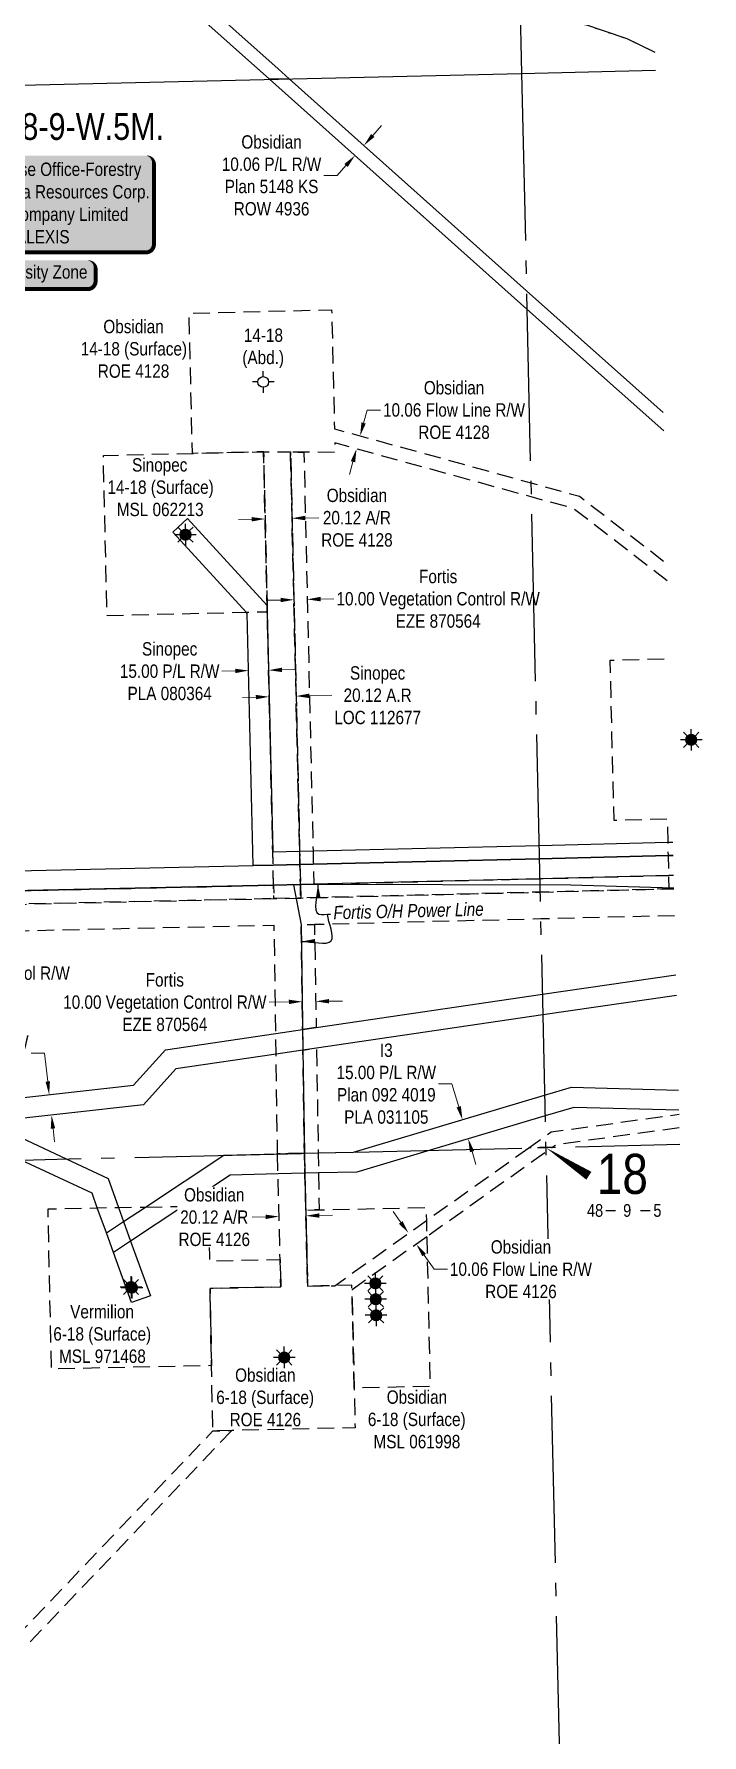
# Model space of a CAD drawing. Extents: x 610781 to 613451, y 5887607 to 5892660.
# Drawn here: x 612931 to 613431, y 5888916 to 5890190 of the extents above; entities that cross this region are included whole.
import ezdxf
from ezdxf.enums import TextEntityAlignment as Align

# ---------------------------------------------------------------- set-up
doc = ezdxf.new("R2010")
doc.units = 0
doc.header["$LTSCALE"] = 5
doc.header["$PDSIZE"] = -1.5
for name, pattern in [('foc-ACCESSROAD', [3.75, 2.5, -1.25]), ('foc-FLOWLINE', [3.75, 2.5, -1.25]), ('foc-QUARTERLINE', [33, 25, -3, 2, -3]), ('foc-WHEELTRACKS', [2, 0.4, -1.6])]:
    doc.linetypes.add(name, pattern=pattern)
doc.layers.get('Defpoints').update_dxf_attribs({"color": 9})
for name, color, linetype in [('10', 1, 'Continuous'), ('9', 3, 'Continuous'), ('AS-POWER', 104, 'foc-POWER'), ('AS-WILDLIFE-BLOCK', 131, 'Continuous'), ('C-AR', 13, 'foc-ACCESSROAD'), ('C-RW', 13, 'Continuous'), ('C-SYMBOL', 7, 'Continuous'), ('C-WS', 13, 'foc-ACCESSROAD'), ('C-WS-S', 13, 'Continuous'), ('F-AR', 190, 'foc-ACCESSROAD'), ('F-EZE', 190, 'foc-FLOWLINE'), ('F-RW', 190, 'Continuous'), ('F-WS', 190, 'foc-ACCESSROAD'), ('F-WS-S', 190, 'Continuous'), ('L-SEC', 7, 'Continuous'), ('L-SECLBL', 7, 'Continuous'), ('L-SECQ', 8, 'foc-QUARTERLINE'), ('T-WATER-P3', 160, 'foc-WHEELTRACKS')]:
    doc.layers.add(name, color=color, linetype=linetype)
for name, color, linetype, lineweight in [('C-AR-T', 13, 'Continuous', 9), ('C-FLOWLINE-T', 13, 'Continuous', 9), ('C-RW-T', 13, 'Continuous', 9), ('C-WS-T', 13, 'Continuous', 9), ('F-EZE-T', 190, 'Continuous', 9), ('F-RW-T', 190, 'Continuous', 9), ('F-WS-T', 190, 'Continuous', 9)]:
    doc.layers.add(name, color=color, linetype=linetype, lineweight=lineweight)
doc.styles.add('175L', font='ARIALN.TTF', dxfattribs={"height": 20})
doc.styles.add('80', font='ARIALN.TTF', dxfattribs={"height": 10})
doc.styles.add('80CG', font='ARIALN.TTF', dxfattribs={"height": 10})
doc.styles.add('80L', font='ARIALN.TTF', dxfattribs={"height": 10})
doc.styles.add('foc-LtypeFont', font='ARIALN.TTF', dxfattribs={"height": 7.35})
doc.styles.add('SIMPLEX', font='ARIALN.TTF')
doc.linetypes.add('foc-POWER', pattern='A,6,-1,["P",foc-LtypeFont,S=0.2,R=0,X=-0.625,Y=-0.75],-1.24,4', length=12.24)
doc.linetypes.add('foc-POWER-NOLINE', pattern='A,0,-4,["P",foc-LtypeFont,S=0.2,R=0,X=-0.625,Y=-0.75],-8.24', length=12.24)
doc.linetypes.add('foc-TOPO-flowdirection-NOLINE', pattern='A,0,[">",foc-LtypeFont,S=0.3,R=0,X=0,Y=-0.945],-20,[">",foc-LtypeFont,S=0.3,R=0,X=0,Y=-0.945],0', length=20)
doc.dimstyles.new('Compass 5 000', dxfattribs={"dimscale": 5, "dimtxt": 9, "dimasz": 2, "dimexe": 0.2, "dimexo": 0.0625, "dimgap": 0.5, "dimtad": 0, "dimtih": 1, "dimtoh": 1, "dimzin": 0, "dimdsep": 46, "dimtxsty": '80CG', "dimcen": 0.1, "dimse1": 1, "dimse2": 1, "dimclrd": 256, "dimclrt": 256, "dimaunit": 1, "dimadec": 4, "dimazin": 0, "dimtfac": 0.06, "dimtofl": 0, "dimtmove": 0, "dimatfit": 1, "dimfxl": 0.2, "dimtolj": 1, "dimtzin": 0, "dimlwd": -1, "dimarcsym": 0})

# ---------------------------------------------------------------- blocks, each defined once
blk = doc.blocks.new('L-SECLBL')
at = {"layer": '9', "color": 7}
for p, q in [((-5.1, -27.8), (-12.3, -27.8)), ((20.7, -27.8), (13.5, -27.8))]:
    blk.add_line(p, q, dxfattribs=at)
at = {"layer": '10', "color": 2, "style": 'SIMPLEX'}
blk.add_attdef('SEC', text='', height=30, dxfattribs=at).set_placement((0, 0), align=Align.MIDDLE)
at = {"layer": '10', "color": 5, "style": '80L'}
blk.add_attdef('TWP', text='', height=9.5, dxfattribs=at).set_placement((-14.4, -27.4), align=Align.MIDDLE_RIGHT)
blk.add_attdef('RGE', text='', height=9.5, dxfattribs=at).set_placement((3.6, -27.4), align=Align.MIDDLE_CENTER)
blk.add_attdef('MER', text='', height=9.5, dxfattribs=at).set_placement((23.2, -27.4), align=Align.MIDDLE_LEFT)
blk = doc.blocks.new('*D385')
at = {"layer": 'Defpoints', "color": 0, "transparency": 16777216}
for p in [(613091.3, 5889715), (613091.4, 5889713.1), (613106.3, 5889715.3)]:
    blk.add_point(p, dxfattribs=at)
at = {"layer": 'F-RW-T', "transparency": 16777216}
for p, q in [((613081.4, 5889712.8), (613071.4, 5889712.6)), ((613116.4, 5889713.6), (613126.4, 5889713.9))]:
    blk.add_line(p, q, dxfattribs=at)
for points in [[(613081.4, 5889714.5), (613081.4, 5889711.2), (613091.4, 5889713.1)], [(613116.4, 5889715.3), (613116.4, 5889712), (613106.4, 5889713.4)]]:
    blk.add_solid(points, dxfattribs=at)
at = {"layer": 'F-RW-T', "transparency": 16777216, "insert": (613032.3, 5889712.6), "char_height": 10, "attachment_point": 5, "style": '80CG'}
blk.add_mtext('\\A1;Sinopec\\P15.00 P/L R/W\\PPLA 080364', dxfattribs=at)
blk = doc.blocks.new('*D416')
at = {"layer": 'Defpoints', "color": 0, "transparency": 16777216}
for p in [(613254.5, 5889377.9), (613251.5, 5889377), (613258.8, 5889363.5)]:
    blk.add_point(p, dxfattribs=at)
at = {"layer": 'F-RW-T', "transparency": 16777216}
for p, q in [((613243.6, 5889403.9), (613233.6, 5889403.9)), ((613248.7, 5889386.6), (613243.6, 5889403.9)), ((613258.7, 5889353.1), (613261.5, 5889343.5))]:
    blk.add_line(p, q, dxfattribs=at)
for points in [[(613250.3, 5889387.1), (613247.1, 5889386.1), (613251.5, 5889377)], [(613260.3, 5889353.5), (613257.1, 5889352.6), (613255.8, 5889362.7)]]:
    blk.add_solid(points, dxfattribs=at)
at = {"layer": 'F-RW-T', "transparency": 16777216, "insert": (613194.5, 5889403.9), "char_height": 10, "attachment_point": 5, "style": '80CG'}
blk.add_mtext('\\A1;I3\\P15.00 P/L R/W\\PPlan 092 4019\\PPLA 031105', dxfattribs=at)
blk = doc.blocks.new('GAS')
h = blk.add_hatch(color=255)
h.dxf.hatch_style = 1
edge = h.paths.add_edge_path()
edge.add_arc((0, 0), 0.9, 0, 360)
for p, q in [((-0.81, 0), (-1.62, 0)), ((-0.57, 0.57), (-1.14, 1.14)), ((0, 0.81), (0, 1.62)), ((0.57, 0.57), (1.14, 1.14)), ((1.62, 0), (0.81, 0)), ((-0.57, -0.57), (-1.14, -1.14)), ((0, -0.81), (0, -1.62)), ((1.14, -1.14), (0.57, -0.57))]:
    blk.add_line(p, q)
blk.add_circle((0, 0), 0.8)
blk = doc.blocks.new('GABD')
for p, q in [((-0.81, 0), (-1.62, 0)), ((0, 0.81), (0, 1.62)), ((1.62, 0), (0.81, 0)), ((0, -0.81), (0, -1.62))]:
    blk.add_line(p, q)
blk.add_circle((0, 0), 0.8)
blk = doc.blocks.new('*D485')
at = {"layer": 'C-RW-T', "transparency": 16777216}
for p, q in [((613184.3, 5890113.6), (613191, 5890121)), ((613164.3, 5890091.2), (613157.7, 5890083.7)), ((613157.7, 5890083.7), (613147.7, 5890083.7))]:
    blk.add_line(p, q, dxfattribs=at)
for points in [[(613183.1, 5890114.7), (613185.6, 5890112.5), (613177.7, 5890106.1)], [(613163.1, 5890092.3), (613165.6, 5890090), (613171, 5890098.6)]]:
    blk.add_solid(points, dxfattribs=at)
at = {"layer": 'Defpoints', "color": 0, "transparency": 16777216}
for p in [(613177.8, 5890106), (613171, 5890098.6), (613171.1, 5890098.5)]:
    blk.add_point(p, dxfattribs=at)
at = {"layer": 'C-RW-T', "transparency": 16777216, "insert": (613108.6, 5890083.7), "char_height": 10, "attachment_point": 5, "style": '80CG'}
blk.add_mtext('\\A1;Obsidian\\P10.06 P/L R/W\\PPlan 5148 KS\\PROW 4936', dxfattribs=at)
blk = doc.blocks.new('*D486')
at = {"layer": 'C-FLOWLINE-T', "transparency": 16777216}
for p, q in [((613177.5, 5889898.4), (613180.2, 5889908.1)), ((613180.2, 5889908.1), (613190.2, 5889908.1)), ((613169.5, 5889869.4), (613166.9, 5889859.8))]:
    blk.add_line(p, q, dxfattribs=at)
for points in [[(613175.9, 5889898.9), (613179.1, 5889898), (613174.9, 5889888.8)], [(613167.9, 5889869.9), (613171.2, 5889869), (613172.2, 5889879.1)]]:
    blk.add_solid(points, dxfattribs=at)
at = {"layer": 'Defpoints', "color": 0, "transparency": 16777216}
for p in [(613172.2, 5889879.1), (613207.6, 5889879.8), (613205, 5889870.1)]:
    blk.add_point(p, dxfattribs=at)
at = {"layer": 'C-FLOWLINE-T', "transparency": 16777216, "insert": (613245.2, 5889908.1), "char_height": 10, "attachment_point": 5, "style": '80CG'}
blk.add_mtext('\\A1;Obsidian\\P10.06 Flow Line R/W\\PROE 4128', dxfattribs=at)
blk = doc.blocks.new('*D487')
at = {"layer": 'C-AR-T', "transparency": 16777216}
for p, q in [((613093.8, 5889826.4), (613083.8, 5889826.1)), ((613133.9, 5889827.3), (613143.9, 5889827.5))]:
    blk.add_line(p, q, dxfattribs=at)
for points in [[(613093.8, 5889828), (613093.8, 5889824.7), (613103.8, 5889826.6)], [(613133.9, 5889829), (613134, 5889825.6), (613123.9, 5889827.1)]]:
    blk.add_solid(points, dxfattribs=at)
at = {"layer": 'Defpoints', "color": 0, "transparency": 16777216}
for p in [(613103.5, 5889842.2), (613123.6, 5889842.7), (613123.9, 5889827.1)]:
    blk.add_point(p, dxfattribs=at)
at = {"layer": 'C-AR-T', "transparency": 16777216, "insert": (613172.5, 5889827.5), "char_height": 10, "attachment_point": 5, "style": '80CG'}
blk.add_mtext('\\A1;Obsidian\\P20.12 A/R\\PROE 4128', dxfattribs=at)
blk = doc.blocks.new('*D488')
at = {"layer": 'Defpoints', "color": 0, "transparency": 16777216}
for p in [(613125.4, 5889764.2), (613135.3, 5889766.4), (613135.4, 5889764.4)]:
    blk.add_point(p, dxfattribs=at)
at = {"layer": 'F-EZE-T', "transparency": 16777216}
for p, q in [((613115.3, 5889765.9), (613105.3, 5889765.7)), ((613145.3, 5889766.6), (613155.3, 5889766.8))]:
    blk.add_line(p, q, dxfattribs=at)
for points in [[(613115.3, 5889767.6), (613115.4, 5889764.3), (613125.3, 5889766.1)], [(613145.3, 5889768.3), (613145.4, 5889764.9), (613135.3, 5889766.4)]]:
    blk.add_solid(points, dxfattribs=at)
at = {"layer": 'F-EZE-T', "transparency": 16777216, "insert": (613233.3, 5889766.8), "char_height": 10, "attachment_point": 5, "style": '80CG'}
blk.add_mtext('\\A1;Fortis\\P10.00 Vegetation Control R/W\\PEZE 870564', dxfattribs=at)
blk = doc.blocks.new('*D489')
at = {"layer": 'Defpoints', "color": 0, "transparency": 16777216}
for p in [(613106.9, 5889693.1), (613127, 5889694), (613127, 5889693.6)]:
    blk.add_point(p, dxfattribs=at)
at = {"layer": 'F-EZE-T', "transparency": 16777216}
for p, q in [((613096.8, 5889693.3), (613086.9, 5889693)), ((613137, 5889694.2), (613153.7, 5889694.6))]:
    blk.add_line(p, q, dxfattribs=at)
for points in [[(613136.9, 5889695.9), (613137, 5889692.5), (613127, 5889694)], [(613096.8, 5889694.9), (613096.9, 5889691.6), (613106.8, 5889693.5)]]:
    blk.add_solid(points, dxfattribs=at)
at = {"layer": 'F-EZE-T', "transparency": 16777216, "insert": (613188, 5889694.6), "char_height": 10, "attachment_point": 5, "style": '80CG'}
blk.add_mtext('\\A1;Sinopec\\P20.12 A.R\\PLOC 112677', dxfattribs=at)
blk = doc.blocks.new('*D491')
at = {"layer": 'Defpoints', "color": 0, "transparency": 16777216}
for p in [(612792.9, 5889545.5), (612792.5, 5889535.5), (612793.2, 5889535.5)]:
    blk.add_point(p, dxfattribs=at)
at = {"layer": 'F-EZE-T', "transparency": 16777216}
for p, q in [((612792.1, 5889555.5), (612791.9, 5889565.5)), ((612792.7, 5889525.5), (612793.6, 5889486.6)), ((612793.6, 5889486.6), (612803.6, 5889486.6))]:
    blk.add_line(p, q, dxfattribs=at)
for points in [[(612793.7, 5889555.5), (612790.4, 5889555.5), (612792.3, 5889545.5)], [(612794.4, 5889525.5), (612791.1, 5889525.5), (612792.5, 5889535.5)]]:
    blk.add_solid(points, dxfattribs=at)
at = {"layer": 'F-EZE-T', "transparency": 16777216, "insert": (612881.5, 5889486.6), "char_height": 10, "attachment_point": 5, "style": '80CG'}
blk.add_mtext('\\A1;Fortis\\P10.00 Vegetation Control R/W\\PEZE 870564', dxfattribs=at)
blk = doc.blocks.new('*D492')
at = {"layer": 'C-RW-T', "transparency": 16777216}
for p, q in [((612938.6, 5889426.8), (612928.6, 5889426.8)), ((612941, 5889405.6), (612938.6, 5889426.8)), ((612945, 5889370.4), (612946.1, 5889360.5))]:
    blk.add_line(p, q, dxfattribs=at)
for points in [[(612942.7, 5889405.8), (612939.4, 5889405.4), (612942.1, 5889395.7)], [(612946.6, 5889370.6), (612943.3, 5889370.2), (612943.9, 5889380.3)]]:
    blk.add_solid(points, dxfattribs=at)
at = {"layer": 'Defpoints', "color": 0, "transparency": 16777216}
for p in [(612936.6, 5889395), (612942.1, 5889395.7), (612938.3, 5889379.7)]:
    blk.add_point(p, dxfattribs=at)
at = {"layer": 'C-RW-T', "transparency": 16777216, "insert": (612889.5, 5889426.8), "char_height": 10, "attachment_point": 5, "style": '80CG'}
blk.add_mtext('\\A1;Obsidian\\P15.24 P/L R/W\\PPlan 3485 KS\\PROE 4248', dxfattribs=at)
blk = doc.blocks.new('*D495')
at = {"layer": 'Defpoints', "color": 0, "transparency": 16777216}
for p in [(613131.4, 5889473.1), (613141.5, 5889473.2), (613141.7, 5889465.5)]:
    blk.add_point(p, dxfattribs=at)
at = {"layer": 'F-EZE-T', "transparency": 16777216}
for p, q in [((613121.6, 5889465.2), (613106.7, 5889464.9)), ((613151.7, 5889465.7), (613161.7, 5889465.8))]:
    blk.add_line(p, q, dxfattribs=at)
for points in [[(613121.5, 5889466.8), (613121.6, 5889463.5), (613131.6, 5889465.3)], [(613151.6, 5889467.3), (613151.7, 5889464), (613141.7, 5889465.5)]]:
    blk.add_solid(points, dxfattribs=at)
at = {"layer": 'F-EZE-T', "transparency": 16777216, "insert": (613028.7, 5889464.9), "char_height": 10, "attachment_point": 5, "style": '80CG'}
blk.add_mtext('\\A1;Fortis\\P10.00 Vegetation Control R/W\\PEZE 870564', dxfattribs=at)
blk = doc.blocks.new('*D496')
at = {"layer": 'Defpoints', "color": 0, "transparency": 16777216}
for p in [(613215.8, 5889295.2), (613217, 5889283.8), (613221.6, 5889287.1)]:
    blk.add_point(p, dxfattribs=at)
at = {"layer": 'F-EZE-T', "transparency": 16777216}
for p, q in [((613205.4, 5889300.1), (613199.6, 5889308.3)), ((613222.8, 5889275.6), (613230.3, 5889265)), ((613230.3, 5889265), (613240.3, 5889265))]:
    blk.add_line(p, q, dxfattribs=at)
for points in [[(613206.7, 5889301.1), (613204, 5889299.1), (613211.2, 5889292)], [(613224.1, 5889276.6), (613221.4, 5889274.7), (613217, 5889283.8)]]:
    blk.add_solid(points, dxfattribs=at)
at = {"layer": 'F-EZE-T', "transparency": 16777216, "insert": (613295.3, 5889265), "char_height": 10, "attachment_point": 5, "style": '80CG', "bg_fill": 3, "box_fill_scale": 1.1, "bg_fill_color": 256, "bg_fill_true_color": 13158600, "bg_fill_transparency": 0}
blk.add_mtext('\\A1;Obsidian\\P10.06 Flow Line R/W\\PROE 4126', dxfattribs=at)
blk = doc.blocks.new('*D497')
at = {"layer": 'Defpoints', "color": 0, "transparency": 16777216}
for p in [(613134.3, 5889305), (613114.5, 5889292.5), (613134.6, 5889293)]:
    blk.add_point(p, dxfattribs=at)
at = {"layer": 'F-EZE-T', "transparency": 16777216}
for p, q in [((613104.2, 5889304.3), (613094.2, 5889304)), ((613144.3, 5889305.2), (613154.3, 5889305.5))]:
    blk.add_line(p, q, dxfattribs=at)
for points in [[(613104.2, 5889305.9), (613104.3, 5889302.6), (613114.2, 5889304.5)], [(613144.3, 5889306.9), (613144.4, 5889303.6), (613134.3, 5889305)]]:
    blk.add_solid(points, dxfattribs=at)
at = {"layer": 'F-EZE-T', "transparency": 16777216, "insert": (613065.7, 5889304), "char_height": 10, "attachment_point": 5, "style": '80CG', "bg_fill": 3, "box_fill_scale": 1.1, "bg_fill_color": 256, "bg_fill_true_color": 13158600, "bg_fill_transparency": 0}
blk.add_mtext('\\A1;Obsidian\\P20.12 A/R\\PROE 4126', dxfattribs=at)
blk = doc.blocks.new('*U612')
h = blk.add_hatch(color=255)
edge = h.paths.add_edge_path()
edge.add_line((-134, -37), (134, -37))
edge.add_arc((134, -31), 6, 270, 360)
edge.add_line((140, -31), (140, 29.5))
edge.add_arc((134, 29.5), 6, 0, 90)
edge.add_line((134, 35.5), (-134, 35.5))
edge.add_arc((-134, 29.5), 6, 90, 180)
edge.add_line((-140, 29.5), (-140, -31))
edge.add_arc((-134, -31), 6, 180, 270)
at = {"color": 44, "flags": 128}
blk.add_lwpolyline([(-134, -37, 3, 3, 0), (134, -37, 3, 3, 0.414214), (140, -31, 3, 3, 0), (140, 29.5, 3, 0, 0.414214), (134, 35.5, 0, 0, 0), (-134, 35.5, 0, 0, 0.414214), (-140, 29.5, 0, 0, 0), (-140, -31, 0, 3, 0.414214)], format="xyseb", close=True, dxfattribs=at)
at = {"color": 44, "style": '80'}
blk.add_attdef('ENTER_TEXT_001', (-36, -5), '', height=10, dxfattribs=at)
blk = doc.blocks.new('*U525')
h = blk.add_hatch(color=255)
edge = h.paths.add_edge_path()
edge.add_line((-86.5, -11.5), (86.5, -11.5))
edge.add_arc((86.5, -5.5), 6, 270, 360)
edge.add_line((92.5, -5.5), (92.5, 4))
edge.add_arc((86.5, 4), 6, 0, 90)
edge.add_line((86.5, 10), (-86.5, 10))
edge.add_arc((-86.5, 4), 6, 90, 180)
edge.add_line((-92.5, 4), (-92.5, -5.5))
edge.add_arc((-86.5, -5.5), 6, 180, 270)
at = {"color": 131, "flags": 128}
blk.add_lwpolyline([(-86.5, -11.5, 3, 3, 0), (86.5, -11.5, 3, 3, 0.414214), (92.5, -5.5, 3, 3, 0), (92.5, 4, 3, 0, 0.414214), (86.5, 10, 0, 0, 0), (-86.5, 10, 0, 0, 0.414214), (-92.5, 4, 0, 0, 0), (-92.5, -5.5, 0, 3, 0.414214)], format="xyseb", close=True, dxfattribs=at)
at = {"color": 131, "style": '80'}
blk.add_attdef('ENTER_TEXT_001', (-36, -5), '', height=10, dxfattribs=at)

msp = doc.modelspace()

# ---------------------------------------------------------------- linework, layer by layer
at = {"layer": 'AS-POWER', "linetype": 'foc-POWER-NOLINE', "flags": 128}
msp.add_lwpolyline([(612761.631, 5889544.82), (612822.402, 5889546.15), (613110.068, 5889552.453), (613140.196, 5889553.139)], dxfattribs=at)
at = {"layer": 'AS-POWER', "flags": 128}
for points in [[(613125.132, 5889552.796), (613130.715, 5889522.758)], [(613142.83, 5889553.132), (613140.196, 5889553.139), (613332.733, 5889552.648), (613409.813, 5889550.583)]]:
    msp.add_lwpolyline(points, dxfattribs=at)
at = {"layer": 'C-AR', "flags": 128}
msp.add_lwpolyline([(613413.851, 5889370.895), (613321.755, 5889358.228), (613319.121, 5889356.36), (613313.898, 5889356.235), (613301.151, 5889355.928), (613313.705, 5889364.85), (613317.944, 5889367.863), (613413.624, 5889381.024)], dxfattribs=at)
at = {"layer": 'C-RW'}
for points in [[(612710.663, 5890522.086), (613113.507, 5890163.394), (613121.737, 5890156.057), (613107.017, 5890155.709), (612703.679, 5890514.84)], [(613402.129, 5889892.524), (613299.799, 5889983.649), (613107.017, 5890155.709), (613121.737, 5890156.057), (613299.49, 5889997.398), (613401.82, 5889906.275)], [(613411.624, 5889470.008), (613311.671, 5889455.34), (613142.237, 5889430.545), (613132.077, 5889429.059), (613112.001, 5889426.12), (613036.882, 5889415.127), (613012.741, 5889388.094), (612896.318, 5889374.998), (612867.816, 5889371.782), (612572.236, 5889338.442), (612549.829, 5889337.906), (612549.48, 5889353.122), (612571.024, 5889353.634), (612841.26, 5889384.227), (612869.736, 5889387.477), (613005.334, 5889402.803), (613029.209, 5889429.166), (613111.777, 5889441.385), (613131.854, 5889444.357), (613141.985, 5889445.856), (613311.321, 5889470.918), (613411.276, 5889485.505)]]:
    msp.add_lwpolyline(points, dxfattribs=at)
at = {"layer": 'C-WS', "flags": 128}
for points in [[(613410.283, 5889529.672), (613310.057, 5889527.193), (613140.717, 5889523.006), (613130.715, 5889522.758), (613131.854, 5889444.357), (613132.077, 5889429.059), (613133.197, 5889351.889), (613113.094, 5889351.406), (613112.001, 5889426.12), (613111.777, 5889441.385), (613110.591, 5889522.32), (612762.321, 5889514.691), (612655.669, 5889512.272), (612545.945, 5889509.848), (612530.705, 5889509.511), (612529.783, 5889509.49), (612517.779, 5889509.226), (612517.322, 5889529.352), (612529.326, 5889529.617), (612530.25, 5889529.637), (612545.49, 5889529.974), (612655.207, 5889532.398), (612761.86, 5889534.818), (613110.296, 5889542.449), (613110.068, 5889552.453), (613109.724, 5889567.48), (613109.496, 5889577.483), (613105.399, 5889756.922), (613105.286, 5889761.855), (613102.659, 5889876.883), (613049.349, 5889875.659), (613046.878, 5889980.621), (613153.587, 5889983.133), (613155.685, 5889894.066), (613302.721, 5889853.608), (613339.107, 5889843.596), (613404.359, 5889793.282)], [(613404.65, 5889780.343), (613334.528, 5889834.415), (613302.957, 5889843.102), (613155.932, 5889883.558), (613156.099, 5889876.424), (613132.81, 5889876.623), (613122.8, 5889876.711), (613125.525, 5889757.381), (613129.622, 5889577.926), (613129.85, 5889567.923), (613130.193, 5889552.911), (613130.422, 5889542.888), (613309.604, 5889547.319), (613406.266, 5889549.71), (613409.831, 5889549.799)], [(613409.831, 5889549.799), (613406.266, 5889549.71), (613406.02, 5889559.712), (613405.657, 5889574.656), (613405.415, 5889584.659), (613404.997, 5889601.92), (613365.009, 5889600.948), (613362.09, 5889720.912), (613405.962, 5889721.979)]]:
    msp.add_lwpolyline(points, dxfattribs=at)
for points in [[(613224.771, 5889289.327), (613168.832, 5889249.588), (613170.457, 5889176.061), (613171.112, 5889146.426), (613078.821, 5889144.317), (613064.613, 5889143.993), (613063.659, 5889192.871), (613062.529, 5889250.721), (613115.466, 5889251.843), (613114.977, 5889272.36), (613113.452, 5889336.414), (613113.094, 5889351.406), (613133.197, 5889351.889), (613133.558, 5889336.89), (613134.222, 5889309.255), (613135.591, 5889252.29), (613145.591, 5889252.511), (613156, 5889252.743), (613224.503, 5889301.438), (613301.151, 5889355.928), (613313.898, 5889356.235), (613319.121, 5889356.36), (613313.977, 5889352.703), (613224.771, 5889289.327)], [(613224.771, 5889289.327), (613227.256, 5889177.338), (613170.457, 5889176.061), (613168.832, 5889249.588), (613168.756, 5889253.027), (613156, 5889252.743), (613145.591, 5889252.511), (613135.591, 5889252.29), (613134.222, 5889309.255), (613144.225, 5889309.478), (613224.285, 5889311.262), (613224.503, 5889301.438), (613224.771, 5889289.327)], [(613078.821, 5889144.317), (612770.233, 5888820.952), (612746.532, 5888792.126), (612777.999, 5888792.79), (612780.249, 5888686.167), (612673.626, 5888683.916), (612672.926, 5888717.121), (612537.582, 5888714.264), (612525.577, 5888714.01), (612525.117, 5888734.116), (612537.123, 5888734.37), (612672.501, 5888737.228), (612671.375, 5888790.539), (612733.284, 5888791.846), (612762.701, 5888827.625), (613064.613, 5889143.993), (613078.821, 5889144.317)]]:
    msp.add_lwpolyline(points, close=True, dxfattribs=at)
at = {"layer": 'F-AR', "flags": 128}
msp.add_lwpolyline([(613130.193, 5889552.911), (613130.422, 5889542.888), (613110.296, 5889542.449), (613110.068, 5889552.453), (613109.724, 5889567.48), (613109.496, 5889577.483), (613105.399, 5889756.922), (613105.286, 5889761.855), (613102.659, 5889876.883), (613122.8, 5889876.711), (613125.525, 5889757.381), (613129.622, 5889577.926), (613129.85, 5889567.923), (613130.193, 5889552.911)], close=True, dxfattribs=at)
msp.add_lwpolyline([(613410.283, 5889529.672), (613310.057, 5889527.193), (613140.717, 5889523.006), (613130.715, 5889522.758), (613131.854, 5889444.357), (613132.077, 5889429.059), (613133.197, 5889351.889), (613113.094, 5889351.406), (613112.001, 5889426.12), (613111.777, 5889441.385), (613110.591, 5889522.32), (612762.321, 5889514.691), (612655.669, 5889512.272), (612545.945, 5889509.848), (612530.705, 5889509.511), (612529.783, 5889509.49), (612517.779, 5889509.226), (612517.322, 5889529.352), (612529.326, 5889529.617), (612530.25, 5889529.637), (612545.49, 5889529.974), (612655.207, 5889532.398), (612761.86, 5889534.818), (613110.296, 5889542.449), (613130.422, 5889542.888), (613309.605, 5889547.319), (613406.266, 5889549.71), (613409.831, 5889549.799)], dxfattribs=at)
at = {"layer": 'F-EZE', "flags": 128}
msp.add_lwpolyline([(613409.831, 5889549.798), (613406.266, 5889549.71), (613309.605, 5889547.319), (613130.422, 5889542.888), (613130.193, 5889552.911), (613129.851, 5889567.923), (613129.622, 5889577.926), (613125.525, 5889757.381), (613122.8, 5889876.711), (613132.81, 5889876.623), (613135.528, 5889757.609), (613139.625, 5889578.146), (613139.852, 5889568.143), (613140.196, 5889553.139), (613309.38, 5889557.321), (613406.02, 5889559.711), (613409.606, 5889559.8)], dxfattribs=at)
for points in [[(612822.402, 5889546.15), (613110.068, 5889552.453), (613110.296, 5889542.449), (612761.86, 5889534.818), (612761.631, 5889544.82), (612822.402, 5889546.15)], [(613141.985, 5889445.857), (613131.854, 5889444.357), (613130.715, 5889522.758), (613140.717, 5889523.006), (613141.985, 5889445.857)], [(613143.771, 5889337.132), (613144.225, 5889309.478), (613134.222, 5889309.255), (613133.558, 5889336.89), (613133.198, 5889351.889), (613132.077, 5889429.059), (613142.237, 5889430.545), (613143.524, 5889352.137), (613143.771, 5889337.132)]]:
    msp.add_lwpolyline(points, close=True, dxfattribs=at)
at = {"layer": 'F-RW'}
for points in [[(613409.27, 5889574.744), (613405.657, 5889574.656), (613309.043, 5889572.292), (613139.851, 5889568.143), (613129.85, 5889567.923), (613109.724, 5889567.48), (613094.72, 5889567.15), (613090.411, 5889755.87), (613089.775, 5889756.562), (613034.567, 5889816.752), (613045.627, 5889826.897), (613105.286, 5889761.855), (613105.399, 5889756.922), (613109.496, 5889577.483), (613129.622, 5889577.926), (613139.624, 5889578.146), (613308.818, 5889582.295), (613405.415, 5889584.659), (613409.046, 5889584.747)], [(612828.95, 5889561.311), (613094.72, 5889567.15), (613109.724, 5889567.48), (613129.85, 5889567.923), (613139.851, 5889568.143), (613309.043, 5889572.292), (613405.657, 5889574.656), (613409.27, 5889574.744)], [(613409.606, 5889559.8), (613406.02, 5889559.712), (613309.379, 5889557.321), (613140.196, 5889553.139), (613130.193, 5889552.911), (613110.068, 5889552.453), (612822.402, 5889546.15)], [(613413.556, 5889384.032), (613334.978, 5889386.218), (613313.369, 5889379.786), (613227.242, 5889354.151), (613172.335, 5889337.808), (613143.771, 5889337.132), (613133.558, 5889336.89), (613113.452, 5889336.414), (613077.658, 5889335.566), (613042.159, 5889312.094), (613003.094, 5889286.173), (612990.241, 5889277.645), (612984.972, 5889292.176), (612997.831, 5889300.707), (613014.261, 5889311.605), (613072.907, 5889350.441), (613113.094, 5889351.406), (613133.197, 5889351.889), (613143.524, 5889352.137), (613169.997, 5889352.774), (613313.02, 5889395.333), (613333.02, 5889401.287), (613413.218, 5889399.055)], [(612896.318, 5889374.998), (612954.756, 5889347.604), (612986.19, 5889332.858), (612993.992, 5889311.31), (612997.831, 5889300.707), (613003.094, 5889286.173), (613017.912, 5889245.251), (613017.912, 5889245.251), (613003.815, 5889240.201), (612990.241, 5889277.645), (612984.972, 5889292.176), (612978.156, 5889310.981), (612974.193, 5889321.914), (612921.131, 5889346.798)]]:
    msp.add_lwpolyline(points, dxfattribs=at)
at = {"layer": 'F-WS', "flags": 128}
for points in [[(613105.286, 5889761.855), (613105.399, 5889756.922), (613089.775, 5889756.562), (612985.437, 5889754.158), (612982.69, 5889874.128), (613049.349, 5889875.659), (613102.659, 5889876.883), (613105.286, 5889761.855)], [(613014.261, 5889311.605), (613042.159, 5889312.094), (613061.24, 5889312.709), (613062.102, 5889271.26), (613114.977, 5889272.36), (613115.466, 5889251.843), (613062.529, 5889250.721), (613063.659, 5889192.871), (612943.795, 5889190.377), (612941.302, 5889310.215), (612978.156, 5889310.981), (612993.992, 5889311.31), (613014.261, 5889311.605)]]:
    msp.add_lwpolyline(points, close=True, dxfattribs=at)
at = {"layer": 'L-SEC'}
msp.add_lwpolyline([(612493.042, 5890141.195), (613295.769, 5890160.093), (613396.063, 5890162.482)], dxfattribs=at)
at = {"layer": 'L-SECLBL', "flags": 128}
msp.add_lwpolyline([(613313.835, 5889356.149, 0, 6.997, 0), (613346.13, 5889335.006, 6.997, 6.997, 0)], format="xyseb", dxfattribs=at)
at = {"layer": 'L-SECQ'}
for p, q in [((613295.769, 5890160.093), (613331.899, 5888552.337)), ((612511.276, 5889336.886), (613414.129, 5889358.556))]:
    msp.add_line(p, q, dxfattribs=at)
at = {"layer": 'L-SECQ', "flags": 128}
msp.add_lwpolyline([(613260.246, 5891769.383), (613278.013, 5890964.466), (613295.769, 5890160.093)], dxfattribs=at)
at = {"layer": 'T-WATER-P3', "flags": 128}
msp.add_lwpolyline([(612431.959, 5890623.469), (612439.575, 5890616.478), (612462.849, 5890597.397), (612529.385, 5890559.679), (612574.936, 5890520.848), (612614.2, 5890478.237), (612627.301, 5890468.068), (612703.228, 5890436.557), (612715.84, 5890427.33), (612773.177, 5890375.222), (612785.413, 5890367.174), (612816.497, 5890356.705), (612851.129, 5890350.567), (612927.362, 5890347.54), (612960.466, 5890340.488), (613077.907, 5890273.934), (613135.166, 5890251.967), (613298.501, 5890216.247), (613326.948, 5890203.718), (613341.594, 5890197.075), (613374.763, 5890186.047), (613395.769, 5890175.809)], dxfattribs=at)
at = {"layer": 'T-WATER-P3', "linetype": 'foc-TOPO-flowdirection-NOLINE', "flags": 128}
msp.add_lwpolyline([(613395.769, 5890175.809), (613374.763, 5890186.047), (613341.594, 5890197.075), (613326.948, 5890203.718), (613298.501, 5890216.247), (613135.166, 5890251.967), (613077.907, 5890273.934), (612960.466, 5890340.488), (612927.362, 5890347.54), (612851.129, 5890350.567), (612816.497, 5890356.705), (612785.413, 5890367.174), (612773.177, 5890375.222), (612715.84, 5890427.33), (612703.228, 5890436.557), (612627.301, 5890468.068), (612614.2, 5890478.237), (612574.936, 5890520.848), (612529.385, 5890559.679), (612462.849, 5890597.397), (612439.575, 5890616.478), (612431.959, 5890623.469)], dxfattribs=at)

# ---------------------------------------------------------------- block references
at = {"layer": 'AS-WILDLIFE-BLOCK', "color": 3}
ref = msp.add_blockref('*U525', (612884.391, 5890010.092), dxfattribs=dict(at, xscale=0.999609, yscale=0.999609, zscale=0.999609))
ref.add_attrib('ENTER_TEXT_001', 'Key Wildlife and Biodiversity Zone', (612797.652, 5890006.478), dxfattribs={"layer": '0', "color": 131, "height": 9.99609, "style": '80'})
at = {"layer": 'C-WS-S', "xscale": 5.000000000000025, "yscale": 5.000000000000025, "zscale": 5.000000000000025}
for name, p in [('GABD', (613102.372, 5889929.151)), ('GAS', (613422.735, 5889661.279)), ('GAS', (613186.302, 5889254.473)), ('GAS', (613186.583, 5889242.571)), ('GAS', (613186.867, 5889230.558)), ('GAS', (613118.081, 5889198.995))]:
    msp.add_blockref(name, p, dxfattribs=at)
at = {"layer": 'F-WS-S', "xscale": 5.000000000000025, "yscale": 5.000000000000025, "zscale": 5.000000000000025}
for name, p in [('GAS', (613044.115, 5889814.813)), ('GAS', (613003.405, 5889251.712)), ('GABD', (613004.02, 5889251.17))]:
    msp.add_blockref(name, p, dxfattribs=at)
at = {"layer": 'L-SECLBL'}
ref = msp.add_blockref('*U612', (612880.568, 5890063.071), dxfattribs=dict(at, xscale=0.999609, yscale=0.999609, zscale=0.999609))
ref.add_attrib('ENTER_TEXT_001', 'CLR090045 Rocky Mountain House Office-Forestry', (612749.549, 5890083.326), dxfattribs={"layer": '0', "color": 44, "height": 9.99609, "style": '80'})
ref.add_attrib('ENTER_TEXT_002', 'TFA 040024 Conocophillips Canada Resources Corp.', (612744.38, 5890066.489), dxfattribs={"layer": '0', "color": 44, "height": 9.99609, "style": '80'})
ref.add_attrib('ENTER_TEXT_003', 'FMA 0900046 Weyerhaeuser Company Limited', (612759.568, 5890049.651), dxfattribs={"layer": '0', "color": 44, "height": 9.99609, "style": '80'})
ref.add_attrib('ENTER_TEXT_004', 'TPA 518 ROSALEEN ALEXIS', (612804.029, 5890032.814), dxfattribs={"layer": '0', "color": 44, "height": 9.99609, "style": '80'})
at = {"layer": 'L-SECLBL', "color": 3, "xscale": 0.999609, "yscale": 0.999609, "zscale": 0.999609}
msp.add_blockref('L-SECLBL', (613371.225, 5889336.437), dxfattribs=at).add_auto_attribs({'SEC': '18', 'TWP': '48', 'RGE': '9', 'MER': '5'})

# ---------------------------------------------------------------- texts
at = {"layer": 'AS-POWER', "insert": (613154.728, 5889536.933), "char_height": 9.99239, "attachment_point": 1, "rotation": 1.39909, "style": '175L'}
msp.add_mtext_dynamic_manual_height_columns('{\\fArial Narrow|b0|i1|c0|p34;Fortis O/H Power Line}', width=112.24573, gutter_width=99.961, heights=[0], dxfattribs=at)
at = {"layer": 'C-SYMBOL', "color": 3, "style": '175L'}
msp.add_text('N.W.1/4 Sec. 18-48-9-W.5M.', height=19.99218, dxfattribs=at).set_placement((612881.201, 5890104.321), align=Align.BOTTOM_CENTER)
at = {"layer": 'C-WS-T', "char_height": 10, "attachment_point": 1, "style": '80L'}
for s, width, insert in [('\\pi24.578;Obsidian\\P\\pi7.66121;14-18 (Surface)\\P\\pi20.44771;ROE 4128', 92.98955, (612958.084, 5889975.617)), ('\\pi13.84905;14-18 \\P\\pi12.72013;(Abd.)', 55.24926, (613074.004, 5889969.131)), ('\\pi21.0874;Obsidian\\P\\pi6.94689;6-18 (Surface)\\P\\pi16.97076;ROE 4126', 86.00837, (613060.234, 5889190.842)), ('\\pi23.8764;Obsidian\\P\\pi9.73589;6-18 (Surface)\\P\\pi13.99578;MSL 061998 ', 91.58637, (613170.94, 5889174.346))]:
    msp.add_mtext_dynamic_manual_height_columns(s, width=width, gutter_width=50, heights=[0], dxfattribs=dict(at, insert=insert))
at = {"layer": 'F-WS-T', "char_height": 10, "attachment_point": 1, "style": '80L'}
for s, width, insert in [('\\pi23.49595;Sinopec\\P\\pi5.04779;14-18 (Surface)\\P\\pi12.09759;MSL 062213', 87.76271, (612980.666, 5889872.056)), ('\\pi14.97337;Vermilion\\P\\pi2.35741;6-18 (Surface)\\P\\pi6.6173;MSL 971468', 76.82941, (612942.869, 5889238.296))]:
    msp.add_mtext_dynamic_manual_height_columns(s, width=width, gutter_width=50, heights=[0], dxfattribs=dict(at, insert=insert))

# ---------------------------------------------------------------- dimensions: what is measured, and where the dimension line sits
at = {"layer": 'C-AR-T'}
dim = msp.add_aligned_dim(p1=(613103.452, 5889842.192), p2=(613123.578, 5889842.652), distance=-15.594, text='Obsidian\\P20.12 A/R\\PROE 4128', dimstyle='Compass 5 000', dxfattribs=at)
dim.commit()
dim.dimension.update_dxf_attribs({"geometry": '*D487', "text_midpoint": (613172.475, 5889827.518)})
at = {"layer": 'C-FLOWLINE-T'}
dim = msp.add_linear_dim(base=(613172.197, 5889879.082), p1=(613207.631, 5889879.772), p2=(613204.96, 5889870.067), angle=254.615216, text='Obsidian\\P10.06 Flow Line R/W\\PROE 4128', dimstyle='Compass 5 000', dxfattribs=at)
dim.commit()
dim.dimension.update_dxf_attribs({"geometry": '*D486', "text_midpoint": (613245.173, 5889908.071), "dimtype": 161})
at = {"layer": 'C-RW-T'}
for base, p1, p2, angle, text, picture, middle in [((613170.989, 5890098.614), (613177.839, 5890105.981), (613171.142, 5890098.477), 228.250797, 'Obsidian\\P10.06 P/L R/W\\PPlan 5148 KS\\PROW 4936', '*D485', (613108.586, 5890083.692)), ((612942.136, 5889395.66), (612938.322, 5889379.723), (612936.591, 5889395.033), 96.448615, 'Obsidian\\P15.24 P/L R/W\\PPlan 3485 KS\\PROE 4248', '*D492', (612889.534, 5889426.773))]:
    dim = msp.add_linear_dim(base=base, p1=p1, p2=p2, angle=angle, text=text, dimstyle='Compass 5 000', dxfattribs=at)
    dim.commit()
    dim.dimension.update_dxf_attribs({"geometry": picture, "text_midpoint": middle, "dimtype": 161})
at = {"layer": 'F-EZE-T'}
for base, p1, p2, angle, text, picture, middle in [((613135.328, 5889766.378), (613125.37, 5889764.163), (613135.373, 5889764.392), 1.308181, 'Fortis\\P10.00 Vegetation Control R/W\\PEZE 870564', '*D488', (613233.256, 5889766.835)), ((613126.973, 5889693.96), (613106.855, 5889693.138), (613126.981, 5889693.597), 1.30805, 'Sinopec\\P20.12 A.R\\PLOC 112677', '*D489', (613187.952, 5889694.569)), ((612792.521, 5889535.489), (612792.949, 5889545.505), (612793.168, 5889535.503), 271.25465, 'Fortis\\P10.00 Vegetation Control R/W\\PEZE 870564', '*D491', (612881.524, 5889486.62)), ((613141.662, 5889465.5), (613131.437, 5889473.077), (613141.535, 5889473.243), 0.941468, 'Fortis\\P10.00 Vegetation Control R/W\\PEZE 870564', '*D495', (613028.748, 5889464.925))]:
    dim = msp.add_linear_dim(base=base, p1=p1, p2=p2, angle=angle, text=text, dimstyle='Compass 5 000', dxfattribs=at)
    dim.commit()
    dim.dimension.update_dxf_attribs({"geometry": picture, "text_midpoint": middle, "dimtype": 161})
at = {"layer": 'F-RW-T'}
dim = msp.add_aligned_dim(p1=(613106.349, 5889715.322), p2=(613091.345, 5889714.98), distance=1.926, text='Sinopec\\P15.00 P/L R/W\\PPLA 080364', dimstyle='Compass 5 000', dxfattribs=at)
dim.commit()
dim.dimension.update_dxf_attribs({"geometry": '*D385', "text_midpoint": (613032.308, 5889712.597)})
dim = msp.add_linear_dim(base=(613251.545, 5889377.04), p1=(613258.798, 5889363.543), p2=(613254.518, 5889377.925), angle=106.571565, text='I3\\P15.00 P/L R/W\\PPlan 092 4019\\PPLA 031105', dimstyle='Compass 5 000', dxfattribs=at)
dim.commit()
dim.dimension.update_dxf_attribs({"geometry": '*D416', "text_midpoint": (613194.464, 5889403.906), "dimtype": 161})

# ---------------------------------------------------------------- leaders
at = {"layer": 'AS-POWER', "path_type": 1}
for points in [[(613143.346, 5889552.937), (613144.092, 5889530.759), (613152.649, 5889530.85)], [(613131.243, 5889510.328), (613153.148, 5889510.872), (613150.399, 5889530.661)]]:
    msp.add_leader(points, dimstyle='Compass 5 000', override={"dimgap": 0.5, "dimtad": 0}, dxfattribs=at)

# ---------------------------------------------------------------- next in the draw order: dimensions: what is measured, and where the dimension line sits
at = {"layer": 'F-EZE-T'}
for base, p1, p2, angle, text, picture, middle in [((613134.325, 5889305.003), (613114.498, 5889292.483), (613134.614, 5889292.966), 1.37643, 'Obsidian\\P20.12 A/R\\PROE 4126', '*D497', (613065.681, 5889304.039)), ((613216.964, 5889283.78), (613215.762, 5889295.224), (613221.568, 5889287.051), 305.389793, 'Obsidian\\P10.06 Flow Line R/W\\PROE 4126', '*D496', (613295.326, 5889264.97))]:
    dim = msp.add_linear_dim(base=base, p1=p1, p2=p2, angle=angle, text=text, dimstyle='Compass 5 000', override={"dimtfill": 1}, dxfattribs=at)
    dim.commit()
    dim.dimension.update_dxf_attribs({"geometry": picture, "text_midpoint": middle, "dimtype": 161})

# ---------------------------------------------------------------- next in the draw order: linework, layer by layer
at = {"layer": 'AS-POWER', "linetype": 'foc-POWER-NOLINE', "flags": 128}
msp.add_lwpolyline([(613130.715, 5889522.758), (613131.854, 5889444.357), (613132.077, 5889429.059), (613133.198, 5889351.889), (613133.558, 5889336.89), (613135.591, 5889252.29)], dxfattribs=at)

doc.saveas('drawing.dxf')
